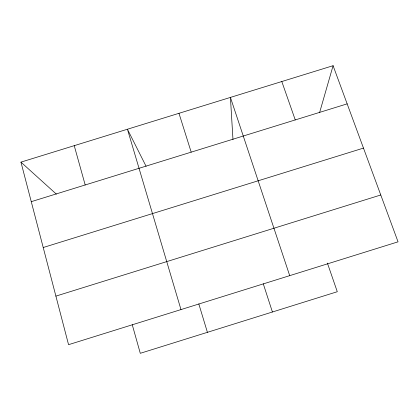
<?xml version="1.0" encoding="UTF-8"?>
<svg xmlns="http://www.w3.org/2000/svg" width="419" height="419" viewBox="0 0 419 419"><rect width="100%" height="100%" fill="white"/><g stroke="black" fill="none" stroke-linecap="round" stroke-linejoin="round"><path stroke-width="0.63" d="M319.545 112.774L333.084 65.694L20.95 162.127L68.559 344.68L398.05 241.831L333.084 65.694M55.895 296.118L380.771 194.987M31.263 201.67L347.162 103.854M43.22 247.514L363.477 148.096M20.95 162.127L56.371 194.138M146.09 166.301L127.428 129.23L180.982 309.589M281.798 81.537L295.259 119.928M327.401 263.09L337.285 291.718L140.292 353.306L132.242 324.683M289.707 275.65L230.429 97.412L232.974 139.543M263.273 283.783L272.413 311.998M178.971 113.308L191.195 152.149M198.805 303.906L207.41 332.319M74.236 145.665L85.193 184.973"/></g></svg>
